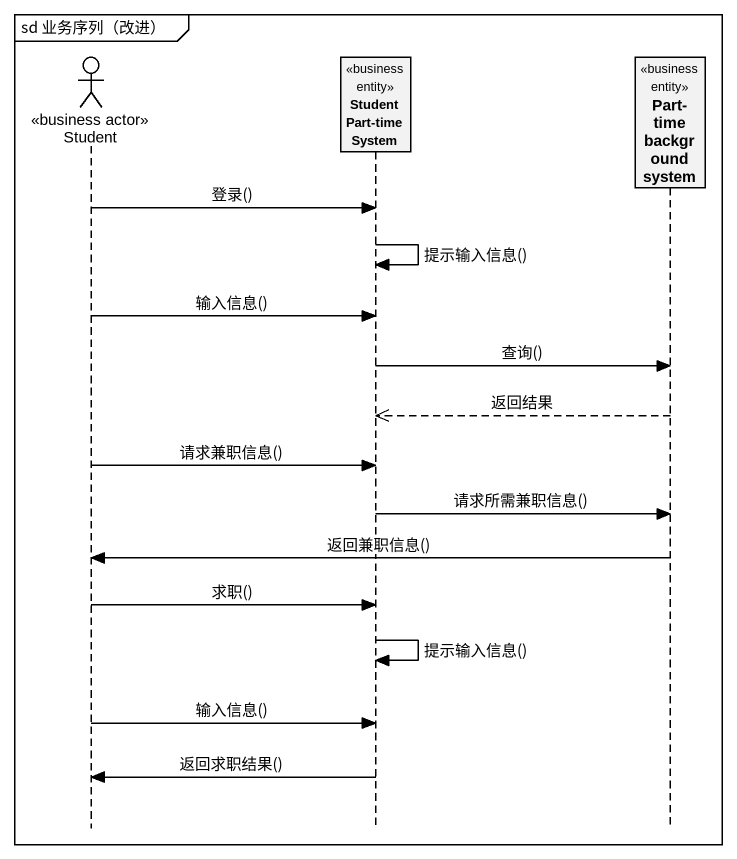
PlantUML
@startuml
mainframe sd 业务序列（改进）
hide footbox
actor Student <<business actor>>
participant "Student Part-time System" as Student_Part_time_System <<business entity>>
participant "Part-time background system" as Part_time_background_system <<business entity>>

Student -> Student_Part_time_System : 登录()
Student_Part_time_System -> Student_Part_time_System : 提示输入信息()
Student -> Student_Part_time_System : 输入信息()
Student_Part_time_System -> Part_time_background_system : 查询()
Part_time_background_system -->> Student_Part_time_System : 返回结果
Student -> Student_Part_time_System : 请求兼职信息()
Student_Part_time_System -> Part_time_background_system : 请求所需兼职信息()
Part_time_background_system -> Student : 返回兼职信息()
Student -> Student_Part_time_System : 求职()
Student_Part_time_System -> Student_Part_time_System : 提示输入信息()
Student -> Student_Part_time_System : 输入信息()
Student_Part_time_System -> Student : 返回求职结果()
@enduml
